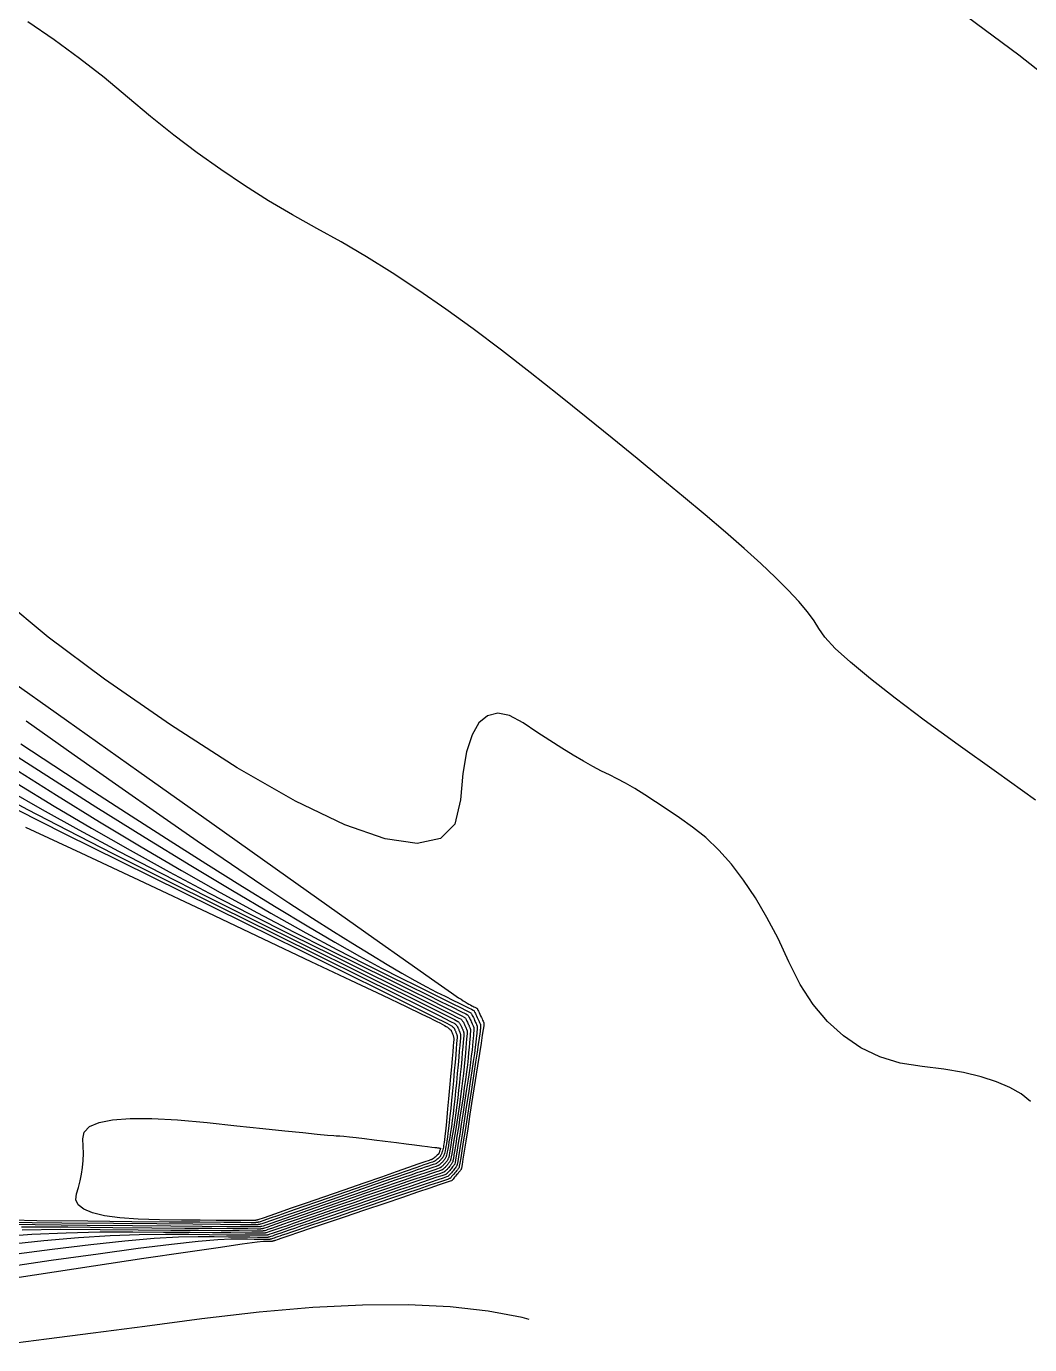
# Model space of a CAD drawing. Header units: metres. Extents: x 729358 to 732680, y 1423022 to 1426117.
# Drawn here: x 730993 to 731027.28, y 1425716.96 to 1425762.02 of the extents above; entities that cross this region are included whole.
import ezdxf

# ---------------------------------------------------------------- set-up
doc = ezdxf.new("R2010")
doc.units = ezdxf.units.M
doc.header["$MEASUREMENT"] = 0
doc.layers.add('CONTOUR', color=59, linetype='Continuous')
doc.layers.add('INDEX-CON', color=252, linetype='Continuous')

# ---------------------------------------------------------------- blocks, each defined once
blk = doc.blocks.new('ct 50 rai')
at = {"layer": 'CONTOUR', "flags": 128}
for points in [[(-10.201, -41.422), (-8.45, -42.542), (-6.644, -43.688), (-4.963, -44.739), (-3.405, -45.695), (-1.972, -46.555), (-0.663, -47.321), (0.523, -47.991), (1.584, -48.566), (2.521, -49.046), (3.342, -49.451), (4.054, -49.804), (4.658, -50.103), (5.154, -50.349), (5.541, -50.542), (5.82, -50.682), (5.991, -50.769), (6.053, -50.802), (6.062, -50.811), (6.072, -50.824), (6.084, -50.842), (6.097, -50.864), (6.111, -50.891), (6.127, -50.921), (6.144, -50.957), (6.163, -50.996), (6.181, -51.036), (6.197, -51.072), (6.212, -51.103), (6.224, -51.131), (6.235, -51.155), (6.244, -51.175), (6.251, -51.191), (6.256, -51.203), (6.26, -51.213), (6.263, -51.222), (6.266, -51.23), (6.268, -51.238), (6.27, -51.245), (6.271, -51.251), (6.272, -51.257), (6.272, -51.262), (6.272, -51.275), (6.269, -51.306), (6.265, -51.353), (6.26, -51.418), (6.253, -51.5), (6.244, -51.598), (6.234, -51.714), (6.222, -51.847), (6.206, -52.006), (6.183, -52.202), (6.153, -52.433), (6.117, -52.7), (6.073, -53.003), (6.023, -53.342), (5.966, -53.717), (5.903, -54.128), (5.84, -54.531), (5.785, -54.882), (5.737, -55.18), (5.698, -55.426), (5.667, -55.619), (5.643, -55.761), (5.627, -55.849), (5.62, -55.886), (5.614, -55.898), (5.606, -55.913), (5.595, -55.93), (5.581, -55.95), (5.564, -55.973), (5.544, -55.998), (5.521, -56.027), (5.495, -56.058), (5.469, -56.088), (5.446, -56.116), (5.424, -56.141), (5.405, -56.162), (5.389, -56.18), (5.374, -56.195), (5.362, -56.207), (5.353, -56.216), (5.345, -56.223), (5.338, -56.229), (5.331, -56.235), (5.325, -56.239), (5.32, -56.243), (5.316, -56.246), (5.312, -56.248), (5.309, -56.25), (5.274, -56.262), (5.174, -56.296), (5.009, -56.352), (4.779, -56.43), (4.484, -56.53), (4.124, -56.651), (3.698, -56.795), (3.208, -56.961), (2.704, -57.131), (2.236, -57.29), (1.804, -57.437), (1.408, -57.571), (1.048, -57.694), (0.725, -57.805), (0.438, -57.904), (0.187, -57.991), (-0.032, -58.067), (-0.223, -58.133), (-0.385, -58.189), (-0.519, -58.235), (-0.625, -58.271), (-0.702, -58.298), (-0.751, -58.314), (-0.772, -58.321), (-0.779, -58.323), (-0.785, -58.324), (-0.791, -58.325), (-0.797, -58.327), (-0.803, -58.328), (-0.808, -58.329), (-0.813, -58.33), (-0.817, -58.33), (-0.822, -58.331), (-0.826, -58.332), (-0.83, -58.332), (-0.834, -58.333), (-0.837, -58.333), (-0.841, -58.334), (-0.844, -58.334), (-0.847, -58.334), (-0.903, -58.334), (-1.065, -58.333), (-1.333, -58.33), (-1.708, -58.327), (-2.188, -58.323), (-2.775, -58.318), (-3.467, -58.311), (-4.266, -58.304), (-5.165, -58.312), (-6.158, -58.351), (-7.245, -58.422), (-8.427, -58.524), (-9.703, -58.658)], [(-9.335, -42.897), (-8.076, -43.663), (-6.79, -44.42), (-5.477, -45.168), (-4.137, -45.907), (-2.77, -46.638), (-1.376, -47.359), (0.045, -48.072), (1.39, -48.737), (2.558, -49.315), (3.548, -49.805), (4.36, -50.208), (4.995, -50.525), (5.453, -50.754), (5.732, -50.896), (5.834, -50.95), (5.848, -50.963), (5.861, -50.977), (5.874, -50.993), (5.887, -51.012), (5.9, -51.033), (5.913, -51.055), (5.926, -51.08), (5.939, -51.107), (5.952, -51.134), (5.963, -51.16), (5.974, -51.184), (5.984, -51.207), (5.993, -51.228), (6.002, -51.248), (6.01, -51.266), (6.017, -51.283), (6.023, -51.299), (6.028, -51.313), (6.033, -51.327), (6.036, -51.339), (6.039, -51.351), (6.041, -51.361), (6.043, -51.371), (6.043, -51.379), (6.042, -51.401), (6.039, -51.45), (6.032, -51.527), (6.023, -51.632), (6.012, -51.764), (5.998, -51.924), (5.981, -52.112), (5.961, -52.328), (5.939, -52.562), (5.913, -52.806), (5.884, -53.059), (5.851, -53.322), (5.816, -53.595), (5.776, -53.877), (5.733, -54.169), (5.687, -54.471), (5.642, -54.759), (5.602, -55.01), (5.567, -55.226), (5.538, -55.405), (5.514, -55.548), (5.495, -55.655), (5.481, -55.725), (5.473, -55.759), (5.467, -55.775), (5.458, -55.792), (5.448, -55.811), (5.437, -55.83), (5.423, -55.85), (5.408, -55.871), (5.391, -55.892), (5.372, -55.915), (5.353, -55.938), (5.335, -55.958), (5.317, -55.978), (5.301, -55.996), (5.285, -56.012), (5.271, -56.027), (5.257, -56.04), (5.244, -56.052), (5.232, -56.062), (5.221, -56.072), (5.211, -56.08), (5.202, -56.087), (5.194, -56.093), (5.188, -56.097), (5.182, -56.101), (5.178, -56.103), (5.151, -56.112), (5.077, -56.137), (4.957, -56.178), (4.79, -56.235), (4.578, -56.307), (4.318, -56.395), (4.012, -56.498), (3.66, -56.617), (3.285, -56.744), (2.909, -56.872), (2.534, -57), (2.158, -57.128), (1.782, -57.257), (1.406, -57.387), (1.03, -57.517), (0.654, -57.647), (0.301, -57.77), (-0.006, -57.876), (-0.266, -57.966), (-0.48, -58.04), (-0.648, -58.098), (-0.769, -58.14), (-0.843, -58.166), (-0.872, -58.175), (-0.877, -58.176), (-0.882, -58.177), (-0.888, -58.179), (-0.894, -58.18), (-0.9, -58.181), (-0.907, -58.182), (-0.913, -58.183), (-0.92, -58.185), (-0.927, -58.186), (-0.934, -58.187), (-0.941, -58.188), (-0.947, -58.188), (-0.953, -58.189), (-0.958, -58.19), (-0.964, -58.19), (-0.969, -58.191), (-1.059, -58.19), (-1.321, -58.188), (-1.755, -58.184), (-2.36, -58.179), (-3.136, -58.172), (-4.084, -58.164), (-5.204, -58.153), (-6.495, -58.142), (-7.85, -58.139), (-9.161, -58.158)], [(-10.174, -43.145), (-8.982, -43.78), (-7.611, -44.493), (-6.063, -45.284), (-4.336, -46.152), (-2.432, -47.098), (-0.562, -48.022), (1.061, -48.825), (2.437, -49.507), (3.567, -50.068), (4.449, -50.507), (5.085, -50.826), (5.474, -51.023), (5.616, -51.099), (5.633, -51.114), (5.649, -51.13), (5.664, -51.145), (5.677, -51.16), (5.689, -51.174), (5.699, -51.189), (5.708, -51.203), (5.715, -51.218), (5.722, -51.232), (5.729, -51.248), (5.736, -51.264), (5.744, -51.282), (5.752, -51.301), (5.76, -51.321), (5.769, -51.341), (5.777, -51.363), (5.786, -51.385), (5.793, -51.405), (5.8, -51.424), (5.805, -51.441), (5.809, -51.457), (5.812, -51.471), (5.814, -51.484), (5.814, -51.496), (5.813, -51.526), (5.808, -51.594), (5.799, -51.701), (5.787, -51.846), (5.771, -52.029), (5.751, -52.251), (5.728, -52.511), (5.701, -52.809), (5.672, -53.118), (5.644, -53.41), (5.615, -53.686), (5.586, -53.945), (5.558, -54.187), (5.529, -54.412), (5.5, -54.621), (5.472, -54.813), (5.444, -54.986), (5.42, -55.139), (5.398, -55.272), (5.378, -55.385), (5.361, -55.477), (5.347, -55.549), (5.336, -55.6), (5.327, -55.632), (5.319, -55.653), (5.31, -55.672), (5.301, -55.691), (5.292, -55.709), (5.282, -55.727), (5.271, -55.743), (5.26, -55.758), (5.249, -55.773), (5.237, -55.787), (5.224, -55.801), (5.211, -55.815), (5.197, -55.829), (5.182, -55.844), (5.167, -55.858), (5.151, -55.873), (5.135, -55.888), (5.119, -55.902), (5.104, -55.914), (5.091, -55.925), (5.079, -55.934), (5.069, -55.942), (5.06, -55.948), (5.052, -55.953), (5.046, -55.956), (5.027, -55.963), (4.98, -55.979), (4.905, -56.005), (4.802, -56.04), (4.671, -56.084), (4.513, -56.138), (4.326, -56.201), (4.112, -56.273), (3.866, -56.357), (3.583, -56.453), (3.264, -56.563), (2.908, -56.685), (2.516, -56.82), (2.087, -56.968), (1.622, -57.13), (1.121, -57.304), (0.634, -57.473), (0.211, -57.62), (-0.148, -57.744), (-0.441, -57.846), (-0.671, -57.925), (-0.835, -57.982), (-0.935, -58.017), (-0.971, -58.029), (-0.975, -58.03), (-0.979, -58.031), (-0.984, -58.032), (-0.991, -58.033), (-0.998, -58.034), (-1.006, -58.036), (-1.014, -58.037), (-1.024, -58.039), (-1.033, -58.04), (-1.043, -58.042), (-1.052, -58.043), (-1.06, -58.044), (-1.068, -58.045), (-1.076, -58.046), (-1.083, -58.047), (-1.09, -58.047), (-1.215, -58.047), (-1.577, -58.044), (-2.176, -58.039), (-3.012, -58.031), (-4.085, -58.022), (-5.394, -58.01), (-6.94, -57.996), (-8.724, -57.979), (-10.535, -57.967)], [(5.109, -55.649), (5.07, -55.684), (5.034, -55.715), (5.003, -55.741), (4.977, -55.763), (4.955, -55.781), (4.937, -55.794), (4.924, -55.804), (4.915, -55.809), (4.903, -55.813), (4.883, -55.82), (4.853, -55.831), (4.814, -55.844), (4.765, -55.861), (4.708, -55.881), (4.641, -55.904), (4.564, -55.929), (4.447, -55.969), (4.257, -56.035), (3.994, -56.126), (3.658, -56.242), (3.25, -56.383), (2.769, -56.55), (2.215, -56.743), (1.588, -56.96), (0.966, -57.176), (0.427, -57.363), (-0.029, -57.522), (-0.403, -57.652), (-0.694, -57.752), (-0.902, -57.825), (-1.027, -57.868), (-1.07, -57.883), (-1.072, -57.883), (-1.076, -57.884), (-1.081, -57.885), (-1.087, -57.886), (-1.095, -57.887), (-1.104, -57.889), (-1.115, -57.891), (-1.127, -57.893), (-1.139, -57.895), (-1.151, -57.896), (-1.162, -57.898), (-1.173, -57.9), (-1.184, -57.901), (-1.193, -57.902), (-1.203, -57.903), (-1.212, -57.904), (-1.336, -57.903), (-1.69, -57.9), (-2.275, -57.896), (-3.091, -57.888), (-4.137, -57.879), (-5.414, -57.868), (-6.922, -57.854), (-8.66, -57.838), (-10.386, -57.79)], [(-9.051, -44.38), (-7.163, -45.261), (-4.996, -46.281), (-2.825, -47.307), (-0.925, -48.204), (0.702, -48.974), (2.058, -49.616), (3.143, -50.129), (3.956, -50.515), (4.497, -50.773), (4.767, -50.903), (4.894, -50.967), (5.007, -51.024), (5.106, -51.076), (5.192, -51.122), (5.264, -51.162), (5.322, -51.196), (5.366, -51.225), (5.397, -51.248), (5.419, -51.266), (5.438, -51.282), (5.454, -51.296), (5.468, -51.308), (5.478, -51.316), (5.486, -51.323), (5.49, -51.327), (5.492, -51.328), (5.493, -51.33), (5.495, -51.336), (5.498, -51.345), (5.504, -51.357), (5.51, -51.374), (5.518, -51.393), (5.527, -51.416), (5.538, -51.443), (5.549, -51.471), (5.558, -51.497), (5.566, -51.521), (5.573, -51.543), (5.578, -51.563), (5.582, -51.581), (5.585, -51.598), (5.586, -51.613), (5.584, -51.651), (5.577, -51.738), (5.566, -51.874), (5.55, -52.06), (5.53, -52.294), (5.505, -52.577), (5.475, -52.909), (5.441, -53.29), (5.406, -53.674), (5.374, -54.014), (5.346, -54.312), (5.321, -54.567), (5.3, -54.779), (5.282, -54.947), (5.268, -55.072), (5.256, -55.155), (5.247, -55.214), (5.237, -55.268), (5.228, -55.318), (5.218, -55.364), (5.209, -55.405), (5.199, -55.443), (5.19, -55.476), (5.18, -55.505), (5.171, -55.53), (5.161, -55.553), (5.152, -55.575), (5.143, -55.594), (5.135, -55.611), (5.126, -55.626), (5.118, -55.639), (5.109, -55.649)]]:
    blk.add_lwpolyline(points, dxfattribs=at)
at = {"layer": 'CONTOUR'}
for points in [[(-9.027, -40.756), (-7.386, -41.918), (-5.864, -42.989), (-4.462, -43.968), (-3.18, -44.856), (-2.017, -45.652), (-0.973, -46.357), (-0.049, -46.97), (0.755, -47.492), (1.473, -47.948), (2.137, -48.364), (2.748, -48.74), (3.305, -49.076), (3.808, -49.372), (4.258, -49.628), (4.654, -49.844), (4.997, -50.02), (5.293, -50.166), (5.551, -50.293), (5.769, -50.401), (5.947, -50.49), (6.087, -50.56), (6.188, -50.61), (6.25, -50.641), (6.272, -50.653), (6.276, -50.659), (6.284, -50.672), (6.294, -50.691), (6.306, -50.716), (6.322, -50.749), (6.341, -50.788), (6.362, -50.833), (6.386, -50.885), (6.411, -50.938), (6.432, -50.984), (6.45, -51.023), (6.465, -51.056), (6.477, -51.082), (6.486, -51.102), (6.492, -51.116), (6.495, -51.123), (6.496, -51.126), (6.498, -51.13), (6.499, -51.133), (6.5, -51.136), (6.5, -51.139), (6.501, -51.141), (6.501, -51.143), (6.501, -51.145), (6.501, -51.15), (6.5, -51.162), (6.499, -51.18), (6.497, -51.204), (6.494, -51.235), (6.491, -51.272), (6.487, -51.316), (6.482, -51.366), (6.472, -51.451), (6.452, -51.598), (6.422, -51.807), (6.382, -52.078), (6.331, -52.412), (6.27, -52.808), (6.199, -53.266), (6.118, -53.786), (6.037, -54.304), (5.967, -54.753), (5.907, -55.134), (5.858, -55.446), (5.819, -55.691), (5.791, -55.866), (5.773, -55.974), (5.766, -56.013), (5.762, -56.021), (5.754, -56.033), (5.742, -56.049), (5.726, -56.07), (5.705, -56.096), (5.68, -56.126), (5.652, -56.161), (5.619, -56.2), (5.585, -56.239), (5.556, -56.274), (5.531, -56.303), (5.509, -56.328), (5.492, -56.348), (5.478, -56.364), (5.468, -56.375), (5.462, -56.38), (5.458, -56.384), (5.455, -56.387), (5.451, -56.39), (5.449, -56.392), (5.446, -56.394), (5.444, -56.395), (5.442, -56.396), (5.441, -56.397), (5.398, -56.412), (5.271, -56.455), (5.061, -56.526), (4.767, -56.625), (4.39, -56.753), (3.929, -56.908), (3.384, -57.092), (2.757, -57.304), (2.123, -57.519), (1.562, -57.708), (1.074, -57.874), (0.658, -58.015), (0.314, -58.131), (0.044, -58.223), (-0.155, -58.291), (-0.28, -58.334), (-0.365, -58.363), (-0.439, -58.389), (-0.503, -58.411), (-0.558, -58.429), (-0.602, -58.444), (-0.635, -58.455), (-0.659, -58.463), (-0.673, -58.467), (-0.681, -58.469), (-0.688, -58.471), (-0.695, -58.472), (-0.7, -58.473), (-0.705, -58.475), (-0.709, -58.475), (-0.712, -58.476), (-0.714, -58.476), (-0.716, -58.477), (-0.717, -58.477), (-0.719, -58.477), (-0.72, -58.477), (-0.722, -58.478), (-0.723, -58.478), (-0.724, -58.478), (-0.725, -58.478), (-0.747, -58.478), (-0.809, -58.477), (-0.912, -58.476), (-1.056, -58.475), (-1.24, -58.473), (-1.465, -58.471), (-1.73, -58.469), (-2.037, -58.466), (-2.48, -58.484), (-3.154, -58.544), (-4.061, -58.645), (-5.2, -58.788), (-6.571, -58.973), (-8.174, -59.2), (-10.009, -59.469)], [(25.455, -43.457), (24.133, -42.507), (22.816, -41.572), (21.659, -40.729), (20.66, -39.978), (19.821, -39.318), (19.141, -38.751), (18.619, -38.275), (18.257, -37.891), (18.053, -37.599), (17.895, -37.333), (17.668, -37.025), (17.372, -36.675), (17.008, -36.284), (16.575, -35.852), (16.073, -35.378), (15.503, -34.863), (14.864, -34.306), (14.17, -33.716), (13.437, -33.099), (12.663, -32.456), (11.85, -31.787), (10.996, -31.091), (10.103, -30.369), (9.169, -29.621), (8.196, -28.846), (7.213, -28.08), (6.25, -27.357), (5.307, -26.677), (4.385, -26.04), (3.483, -25.446), (2.602, -24.895), (1.741, -24.387), (0.9, -23.922), (0.073, -23.464), (-0.749, -22.977), (-1.566, -22.461), (-2.376, -21.915), (-3.181, -21.34), (-3.981, -20.736), (-4.774, -20.102), (-5.562, -19.439), (-6.364, -18.77), (-7.2, -18.117), (-8.07, -17.481), (-8.973, -16.861)], [(8.16, -61.209), (7.922, -61.141), (6.759, -60.924), (5.461, -60.782), (4.03, -60.714), (2.466, -60.721), (0.767, -60.803), (-1.065, -60.96), (-3.03, -61.192), (-4.974, -61.449), (-6.743, -61.681), (-8.335, -61.888), (-9.751, -62.07)]]:
    blk.add_lwpolyline(points, dxfattribs=at)
at = {"layer": 'INDEX-CON'}
for points in [[(26.294, -19.107), (24.895, -18.006), (23.135, -16.701)], [(25.293, -53.755), (24.976, -53.504), (24.588, -53.281), (24.129, -53.084), (23.6, -52.914), (23, -52.771), (22.329, -52.656), (21.587, -52.567), (20.836, -52.446), (20.137, -52.231), (19.49, -51.923), (18.895, -51.522), (18.351, -51.027), (17.859, -50.44), (17.419, -49.759), (17.031, -48.985), (16.663, -48.195), (16.283, -47.467), (15.89, -46.8), (15.485, -46.194), (15.068, -45.649), (14.639, -45.166), (14.197, -44.744), (13.743, -44.384), (13.296, -44.068), (12.875, -43.778), (12.48, -43.515), (12.112, -43.278), (11.77, -43.069), (11.454, -42.885), (11.164, -42.729), (10.9, -42.599), (10.635, -42.469), (10.34, -42.313), (10.016, -42.131), (9.662, -41.921), (9.279, -41.686), (8.866, -41.424), (8.424, -41.135), (7.952, -40.82), (7.493, -40.574), (7.089, -40.492), (6.74, -40.575), (6.445, -40.822), (6.206, -41.234), (6.021, -41.81), (5.891, -42.551), (5.817, -43.456), (5.62, -44.28), (5.126, -44.776), (4.334, -44.946), (3.244, -44.789), (1.856, -44.305), (0.17, -43.495), (-1.814, -42.357), (-4.096, -40.892), (-6.356, -39.327), (-8.277, -37.888), (-9.858, -36.575)], [(-9.803, -39.197), (-7.653, -40.723), (-5.173, -42.484), (-2.688, -44.249), (-0.523, -45.785), (1.322, -47.094), (2.847, -48.174), (4.053, -49.027), (4.938, -49.651), (5.503, -50.048), (5.749, -50.216), (5.831, -50.269), (5.907, -50.316), (5.977, -50.36), (6.041, -50.398), (6.099, -50.432), (6.15, -50.461), (6.196, -50.486), (6.235, -50.506), (6.269, -50.523), (6.299, -50.538), (6.324, -50.55), (6.344, -50.56), (6.36, -50.568), (6.372, -50.574), (6.379, -50.578), (6.381, -50.579), (6.384, -50.583), (6.389, -50.595), (6.399, -50.615), (6.411, -50.642), (6.428, -50.678), (6.448, -50.721), (6.471, -50.772), (6.498, -50.83), (6.525, -50.889), (6.549, -50.94), (6.569, -50.983), (6.585, -51.018), (6.598, -51.046), (6.607, -51.066), (6.613, -51.078), (6.615, -51.083), (6.615, -51.083), (6.615, -51.084), (6.615, -51.085), (6.615, -51.085), (6.616, -51.086), (6.616, -51.086), (6.616, -51.086), (6.616, -51.087), (6.616, -51.088), (6.616, -51.09), (6.615, -51.093), (6.615, -51.097), (6.614, -51.103), (6.614, -51.109), (6.613, -51.117), (6.612, -51.126), (6.606, -51.173), (6.587, -51.295), (6.556, -51.493), (6.514, -51.767), (6.46, -52.116), (6.394, -52.54), (6.316, -53.04), (6.226, -53.615), (6.136, -54.19), (6.058, -54.689), (5.992, -55.111), (5.938, -55.457), (5.895, -55.726), (5.865, -55.919), (5.846, -56.036), (5.839, -56.077), (5.836, -56.082), (5.828, -56.093), (5.815, -56.109), (5.798, -56.13), (5.776, -56.157), (5.749, -56.19), (5.717, -56.228), (5.68, -56.271), (5.644, -56.315), (5.612, -56.352), (5.584, -56.385), (5.562, -56.411), (5.543, -56.432), (5.53, -56.448), (5.521, -56.458), (5.517, -56.463), (5.515, -56.464), (5.513, -56.466), (5.512, -56.467), (5.51, -56.468), (5.509, -56.469), (5.508, -56.47), (5.507, -56.47), (5.506, -56.471), (5.459, -56.486), (5.32, -56.534), (5.087, -56.612), (4.761, -56.723), (4.343, -56.864), (3.832, -57.037), (3.227, -57.241), (2.531, -57.476), (1.833, -57.712), (1.225, -57.918), (0.709, -58.092), (0.283, -58.236), (-0.053, -58.349), (-0.297, -58.432), (-0.451, -58.484), (-0.514, -58.506), (-0.531, -58.512), (-0.548, -58.517), (-0.563, -58.522), (-0.577, -58.527), (-0.59, -58.531), (-0.602, -58.534), (-0.613, -58.537), (-0.623, -58.54), (-0.632, -58.542), (-0.64, -58.544), (-0.646, -58.546), (-0.652, -58.547), (-0.656, -58.548), (-0.659, -58.549), (-0.661, -58.549), (-0.662, -58.549), (-0.663, -58.549), (-0.663, -58.549), (-0.663, -58.55), (-0.664, -58.55), (-0.664, -58.55), (-0.664, -58.55), (-0.664, -58.55), (-0.665, -58.55), (-0.669, -58.55), (-0.681, -58.55), (-0.701, -58.549), (-0.729, -58.549), (-0.766, -58.549), (-0.81, -58.548), (-0.862, -58.548), (-0.922, -58.547), (-1.137, -58.57), (-1.653, -58.64), (-2.469, -58.757), (-3.587, -58.921), (-5.005, -59.131), (-6.725, -59.389), (-8.745, -59.693), (-11.066, -60.045)], [(-9.207, -41.537), (-8.086, -42.277), (-6.884, -43.062), (-5.602, -43.892), (-4.238, -44.767), (-2.885, -45.626), (-1.633, -46.411), (-0.481, -47.12), (0.569, -47.753), (1.518, -48.311), (2.366, -48.794), (3.113, -49.201), (3.759, -49.533), (4.317, -49.809), (4.802, -50.048), (5.213, -50.252), (5.551, -50.42), (5.814, -50.551), (6.004, -50.646), (6.12, -50.705), (6.163, -50.728), (6.169, -50.735), (6.178, -50.748), (6.189, -50.766), (6.202, -50.79), (6.217, -50.82), (6.234, -50.855), (6.253, -50.895), (6.275, -50.941), (6.296, -50.987), (6.315, -51.028), (6.331, -51.063), (6.345, -51.094), (6.356, -51.119), (6.365, -51.139), (6.371, -51.153), (6.375, -51.163), (6.378, -51.169), (6.38, -51.176), (6.382, -51.181), (6.384, -51.187), (6.385, -51.192), (6.386, -51.196), (6.387, -51.2), (6.387, -51.204), (6.386, -51.213), (6.385, -51.234), (6.382, -51.266), (6.378, -51.311), (6.373, -51.367), (6.367, -51.435), (6.36, -51.515), (6.352, -51.607), (6.339, -51.729), (6.317, -51.9), (6.287, -52.12), (6.249, -52.389), (6.202, -52.708), (6.147, -53.075), (6.083, -53.492), (6.011, -53.957), (5.939, -54.418), (5.876, -54.817), (5.822, -55.157), (5.778, -55.436), (5.743, -55.655), (5.717, -55.813), (5.7, -55.912), (5.693, -55.95), (5.688, -55.959), (5.68, -55.973), (5.669, -55.99), (5.653, -56.01), (5.635, -56.034), (5.612, -56.062), (5.586, -56.094), (5.557, -56.129), (5.527, -56.164), (5.501, -56.195), (5.478, -56.222), (5.457, -56.245), (5.44, -56.264), (5.426, -56.28), (5.415, -56.291), (5.408, -56.298), (5.402, -56.304), (5.396, -56.308), (5.391, -56.312), (5.387, -56.316), (5.383, -56.318), (5.38, -56.321), (5.377, -56.322), (5.375, -56.323), (5.336, -56.337), (5.222, -56.375), (5.035, -56.439), (4.773, -56.527), (4.437, -56.641), (4.026, -56.78), (3.541, -56.944), (2.982, -57.133), (2.413, -57.325), (1.899, -57.499), (1.439, -57.655), (1.033, -57.793), (0.681, -57.913), (0.384, -58.014), (0.141, -58.097), (-0.047, -58.162), (-0.198, -58.215), (-0.331, -58.261), (-0.444, -58.3), (-0.538, -58.332), (-0.613, -58.358), (-0.669, -58.377), (-0.705, -58.389), (-0.722, -58.394), (-0.73, -58.396), (-0.737, -58.397), (-0.743, -58.399), (-0.749, -58.4), (-0.754, -58.401), (-0.758, -58.402), (-0.762, -58.403), (-0.766, -58.403), (-0.769, -58.404), (-0.771, -58.404), (-0.774, -58.405), (-0.777, -58.405), (-0.779, -58.405), (-0.782, -58.406), (-0.784, -58.406), (-0.786, -58.406), (-0.825, -58.406), (-0.937, -58.405), (-1.123, -58.403), (-1.382, -58.401), (-1.714, -58.398), (-2.12, -58.394), (-2.599, -58.39), (-3.151, -58.385), (-3.822, -58.398), (-4.656, -58.447), (-5.653, -58.534), (-6.814, -58.656), (-8.137, -58.816), (-9.624, -59.012)]]:
    blk.add_lwpolyline(points, dxfattribs=at)
at = {"layer": 'INDEX-CON', "flags": 128}
for points in [[(-9.508, -42.332), (-7.99, -43.292), (-6.519, -44.201), (-5.097, -45.057), (-3.724, -45.862), (-2.4, -46.614), (-1.124, -47.314), (0.104, -47.963), (1.283, -48.559), (2.366, -49.094), (3.306, -49.559), (4.103, -49.954), (4.757, -50.279), (5.268, -50.533), (5.636, -50.718), (5.862, -50.832), (5.944, -50.876), (5.955, -50.887), (5.967, -50.901), (5.979, -50.918), (5.992, -50.938), (6.006, -50.962), (6.02, -50.988), (6.035, -51.018), (6.051, -51.052), (6.066, -51.085), (6.08, -51.116), (6.093, -51.144), (6.104, -51.169), (6.114, -51.192), (6.123, -51.211), (6.13, -51.229), (6.136, -51.243), (6.141, -51.256), (6.145, -51.267), (6.149, -51.278), (6.152, -51.288), (6.155, -51.298), (6.156, -51.306), (6.157, -51.314), (6.158, -51.32), (6.157, -51.338), (6.154, -51.378), (6.149, -51.44), (6.142, -51.525), (6.132, -51.632), (6.121, -51.761), (6.107, -51.913), (6.092, -52.087), (6.072, -52.284), (6.048, -52.504), (6.019, -52.746), (5.984, -53.011), (5.944, -53.299), (5.9, -53.61), (5.85, -53.943), (5.795, -54.3), (5.741, -54.645), (5.693, -54.946), (5.652, -55.203), (5.618, -55.415), (5.59, -55.584), (5.569, -55.708), (5.554, -55.787), (5.546, -55.823), (5.541, -55.837), (5.532, -55.853), (5.522, -55.87), (5.509, -55.89), (5.494, -55.911), (5.476, -55.934), (5.456, -55.959), (5.434, -55.986), (5.411, -56.013), (5.39, -56.037), (5.371, -56.059), (5.353, -56.079), (5.337, -56.096), (5.322, -56.111), (5.31, -56.124), (5.298, -56.134), (5.288, -56.143), (5.279, -56.15), (5.271, -56.157), (5.264, -56.163), (5.257, -56.168), (5.252, -56.172), (5.247, -56.174), (5.243, -56.176), (5.212, -56.187), (5.125, -56.217), (4.983, -56.265), (4.785, -56.332), (4.531, -56.418), (4.221, -56.523), (3.855, -56.647), (3.434, -56.789), (2.994, -56.938), (2.573, -57.081), (2.169, -57.218), (1.783, -57.35), (1.415, -57.476), (1.065, -57.596), (0.734, -57.71), (0.42, -57.819), (0.134, -57.918), (-0.114, -58.004), (-0.325, -58.078), (-0.499, -58.138), (-0.636, -58.185), (-0.735, -58.219), (-0.797, -58.24), (-0.822, -58.248), (-0.828, -58.249), (-0.834, -58.251), (-0.84, -58.252), (-0.845, -58.253), (-0.851, -58.254), (-0.857, -58.256), (-0.863, -58.257), (-0.869, -58.258), (-0.874, -58.258), (-0.88, -58.259), (-0.885, -58.26), (-0.89, -58.261), (-0.895, -58.261), (-0.899, -58.262), (-0.904, -58.262), (-0.908, -58.263), (-0.981, -58.262), (-1.193, -58.26), (-1.544, -58.257), (-2.034, -58.253), (-2.662, -58.248), (-3.429, -58.241), (-4.335, -58.232), (-5.38, -58.223), (-6.507, -58.226), (-7.659, -58.255), (-8.837, -58.31), (-10.041, -58.392)], [(-9.632, -43.125), (-8.482, -43.782), (-7.229, -44.474), (-5.874, -45.2), (-4.416, -45.961), (-2.856, -46.756), (-1.194, -47.585), (0.414, -48.38), (1.809, -49.07), (2.993, -49.656), (3.964, -50.138), (4.722, -50.516), (5.269, -50.79), (5.603, -50.959), (5.725, -51.025), (5.74, -51.039), (5.755, -51.053), (5.769, -51.069), (5.782, -51.086), (5.795, -51.104), (5.806, -51.122), (5.817, -51.142), (5.827, -51.162), (5.837, -51.183), (5.846, -51.204), (5.855, -51.224), (5.864, -51.244), (5.873, -51.264), (5.881, -51.284), (5.889, -51.304), (5.897, -51.323), (5.904, -51.342), (5.911, -51.359), (5.916, -51.375), (5.921, -51.39), (5.924, -51.404), (5.927, -51.416), (5.928, -51.427), (5.929, -51.437), (5.928, -51.463), (5.923, -51.522), (5.916, -51.614), (5.905, -51.739), (5.891, -51.897), (5.874, -52.088), (5.854, -52.311), (5.831, -52.568), (5.806, -52.84), (5.778, -53.108), (5.75, -53.373), (5.719, -53.634), (5.687, -53.891), (5.653, -54.145), (5.617, -54.395), (5.58, -54.642), (5.543, -54.872), (5.511, -55.075), (5.483, -55.249), (5.458, -55.395), (5.438, -55.512), (5.421, -55.602), (5.409, -55.663), (5.4, -55.695), (5.393, -55.714), (5.384, -55.732), (5.375, -55.751), (5.364, -55.77), (5.352, -55.788), (5.34, -55.807), (5.326, -55.825), (5.311, -55.844), (5.295, -55.862), (5.279, -55.88), (5.264, -55.896), (5.249, -55.913), (5.234, -55.928), (5.219, -55.943), (5.204, -55.957), (5.189, -55.97), (5.175, -55.982), (5.162, -55.993), (5.151, -56.002), (5.141, -56.01), (5.132, -56.017), (5.124, -56.023), (5.117, -56.027), (5.112, -56.029), (5.089, -56.037), (5.028, -56.058), (4.931, -56.091), (4.796, -56.137), (4.624, -56.195), (4.416, -56.266), (4.169, -56.349), (3.886, -56.445), (3.575, -56.55), (3.246, -56.662), (2.899, -56.781), (2.533, -56.907), (2.149, -57.039), (1.747, -57.178), (1.326, -57.323), (0.887, -57.475), (0.467, -57.621), (0.102, -57.748), (-0.207, -57.855), (-0.461, -57.943), (-0.659, -58.012), (-0.802, -58.061), (-0.889, -58.091), (-0.921, -58.102), (-0.926, -58.103), (-0.931, -58.104), (-0.936, -58.105), (-0.942, -58.106), (-0.949, -58.108), (-0.956, -58.109), (-0.964, -58.11), (-0.972, -58.112), (-0.98, -58.113), (-0.988, -58.114), (-0.996, -58.115), (-1.003, -58.116), (-1.01, -58.117), (-1.017, -58.118), (-1.023, -58.118), (-1.029, -58.119), (-1.137, -58.118), (-1.449, -58.116), (-1.965, -58.112), (-2.686, -58.105), (-3.61, -58.097), (-4.739, -58.087), (-6.072, -58.075), (-7.609, -58.06), (-9.192, -58.053)], [(-9.348, -43.787), (-7.709, -44.608), (-5.816, -45.549), (-3.67, -46.611), (-1.538, -47.665), (0.313, -48.581), (1.882, -49.358), (3.17, -49.997), (4.176, -50.498), (4.901, -50.862), (5.344, -51.086), (5.506, -51.173), (5.526, -51.19), (5.544, -51.206), (5.559, -51.221), (5.573, -51.234), (5.584, -51.245), (5.592, -51.256), (5.599, -51.265), (5.604, -51.273), (5.607, -51.281), (5.612, -51.292), (5.617, -51.305), (5.624, -51.32), (5.631, -51.337), (5.639, -51.357), (5.648, -51.379), (5.658, -51.403), (5.667, -51.428), (5.676, -51.451), (5.683, -51.472), (5.689, -51.492), (5.694, -51.51), (5.697, -51.526), (5.699, -51.541), (5.7, -51.554), (5.698, -51.588), (5.692, -51.666), (5.682, -51.788), (5.668, -51.953), (5.65, -52.161), (5.628, -52.414), (5.601, -52.71), (5.571, -53.049), (5.539, -53.396), (5.509, -53.712), (5.481, -53.999), (5.454, -54.256), (5.429, -54.483), (5.406, -54.68), (5.384, -54.847), (5.364, -54.984), (5.346, -55.1), (5.329, -55.204), (5.313, -55.295), (5.298, -55.374), (5.285, -55.441), (5.273, -55.496), (5.263, -55.538), (5.253, -55.568), (5.245, -55.591), (5.236, -55.612), (5.228, -55.632), (5.22, -55.649), (5.211, -55.665), (5.203, -55.679), (5.195, -55.691), (5.187, -55.701), (5.179, -55.711), (5.169, -55.722), (5.157, -55.734), (5.145, -55.746), (5.13, -55.76), (5.115, -55.774), (5.098, -55.789), (5.08, -55.806), (5.062, -55.821), (5.045, -55.835), (5.031, -55.847), (5.017, -55.858), (5.006, -55.867), (4.996, -55.874), (4.987, -55.879), (4.981, -55.882), (4.965, -55.888), (4.931, -55.9), (4.879, -55.918), (4.808, -55.942), (4.718, -55.973), (4.61, -56.009), (4.484, -56.052), (4.338, -56.101), (4.156, -56.163), (3.92, -56.244), (3.629, -56.344), (3.283, -56.463), (2.883, -56.602), (2.428, -56.759), (1.919, -56.936), (1.355, -57.132), (0.8, -57.325), (0.319, -57.492), (-0.088, -57.633), (-0.422, -57.749), (-0.682, -57.839), (-0.868, -57.904), (-0.981, -57.943), (-1.021, -57.956), (-1.024, -57.957), (-1.028, -57.957), (-1.033, -57.958), (-1.039, -57.96), (-1.046, -57.961), (-1.055, -57.962), (-1.065, -57.964), (-1.075, -57.966), (-1.086, -57.967), (-1.097, -57.969), (-1.107, -57.97), (-1.117, -57.972), (-1.126, -57.973), (-1.135, -57.974), (-1.143, -57.975), (-1.151, -57.975), (-1.293, -57.975), (-1.705, -57.971), (-2.387, -57.966), (-3.338, -57.957), (-4.559, -57.946), (-6.049, -57.933), (-7.809, -57.917), (-9.838, -57.898)], [(5.063, -55.56), (5.019, -55.598), (4.981, -55.632), (4.946, -55.661), (4.917, -55.685), (4.893, -55.705), (4.873, -55.719), (4.859, -55.73), (4.849, -55.735), (4.842, -55.738), (4.834, -55.741), (4.827, -55.744), (4.82, -55.747), (4.812, -55.75), (4.805, -55.752), (4.798, -55.755), (4.79, -55.758), (4.737, -55.776), (4.593, -55.826), (4.359, -55.907), (4.033, -56.02), (3.617, -56.165), (3.109, -56.341), (2.511, -56.549), (1.822, -56.788), (1.133, -57.028), (0.536, -57.235), (0.03, -57.411), (-0.383, -57.554), (-0.705, -57.666), (-0.935, -57.746), (-1.073, -57.794), (-1.12, -57.81), (-1.121, -57.81), (-1.125, -57.811), (-1.129, -57.812), (-1.136, -57.813), (-1.144, -57.814), (-1.154, -57.816), (-1.165, -57.818), (-1.178, -57.82), (-1.192, -57.822), (-1.205, -57.824), (-1.218, -57.826), (-1.23, -57.827), (-1.241, -57.829), (-1.252, -57.83), (-1.263, -57.831), (-1.272, -57.832), (-1.331, -57.832), (-1.486, -57.831), (-1.739, -57.829), (-2.09, -57.827), (-2.538, -57.823), (-3.083, -57.818), (-3.726, -57.812), (-4.467, -57.806), (-5.202, -57.785), (-5.828, -57.739), (-6.346, -57.666), (-6.756, -57.568), (-7.058, -57.443), (-7.251, -57.293), (-7.336, -57.116), (-7.313, -56.913), (-7.242, -56.694), (-7.183, -56.471), (-7.137, -56.244), (-7.103, -56.011), (-7.082, -55.774), (-7.073, -55.532), (-7.077, -55.286), (-7.094, -55.035), (-7.048, -54.804), (-6.863, -54.62), (-6.539, -54.481), (-6.077, -54.389), (-5.476, -54.343), (-4.737, -54.343), (-3.859, -54.39), (-2.843, -54.482), (-1.824, -54.59), (-0.939, -54.683), (-0.188, -54.761), (0.43, -54.825), (0.914, -54.873), (1.264, -54.907), (1.481, -54.926), (1.563, -54.93), (1.604, -54.929), (1.692, -54.936), (1.829, -54.949), (2.015, -54.969), (2.249, -54.996), (2.532, -55.029), (2.863, -55.069), (3.243, -55.116), (3.623, -55.164), (3.958, -55.206), (4.246, -55.242), (4.487, -55.272), (4.683, -55.297), (4.832, -55.316), (4.934, -55.329), (4.991, -55.337), (5.022, -55.342), (5.049, -55.346), (5.072, -55.349), (5.09, -55.352), (5.105, -55.354), (5.116, -55.356), (5.122, -55.357), (5.125, -55.357), (5.125, -55.357), (5.126, -55.357), (5.126, -55.357), (5.127, -55.358), (5.128, -55.358), (5.129, -55.358), (5.13, -55.358), (5.131, -55.358), (5.132, -55.36), (5.131, -55.364), (5.129, -55.372), (5.126, -55.383), (5.122, -55.397), (5.116, -55.415), (5.109, -55.435), (5.101, -55.458), (5.092, -55.482), (5.085, -55.502), (5.079, -55.519), (5.073, -55.534), (5.069, -55.545), (5.066, -55.553), (5.064, -55.558), (5.063, -55.56)]]:
    blk.add_lwpolyline(points, dxfattribs=at)

msp = doc.modelspace()

# ---------------------------------------------------------------- block references
msp.add_blockref('ct 50 rai', (731002.018, 1425779.034, 78))

doc.saveas('drawing.dxf')
